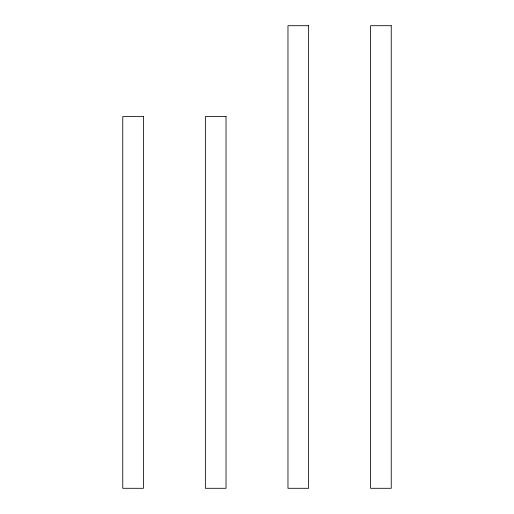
<?xml version="1.0" encoding="UTF-8"?>
<svg xmlns="http://www.w3.org/2000/svg" width="514" height="514" viewBox="0 0 514 514"><rect width="100%" height="100%" fill="white"/><g stroke="black" fill="none" stroke-linecap="round" stroke-linejoin="round"><path stroke-width="0.77" d="M308.631 25.7L287.975 25.7L287.975 488.3L308.631 488.3L308.631 25.7M391.238 25.7L370.588 25.7L370.588 488.3L391.238 488.3L391.238 25.7M143.412 116.569L122.762 116.569L122.762 488.3L143.412 488.3L143.412 116.569M226.025 116.569L205.369 116.569L205.369 488.3L226.025 488.3L226.025 116.569"/></g></svg>
